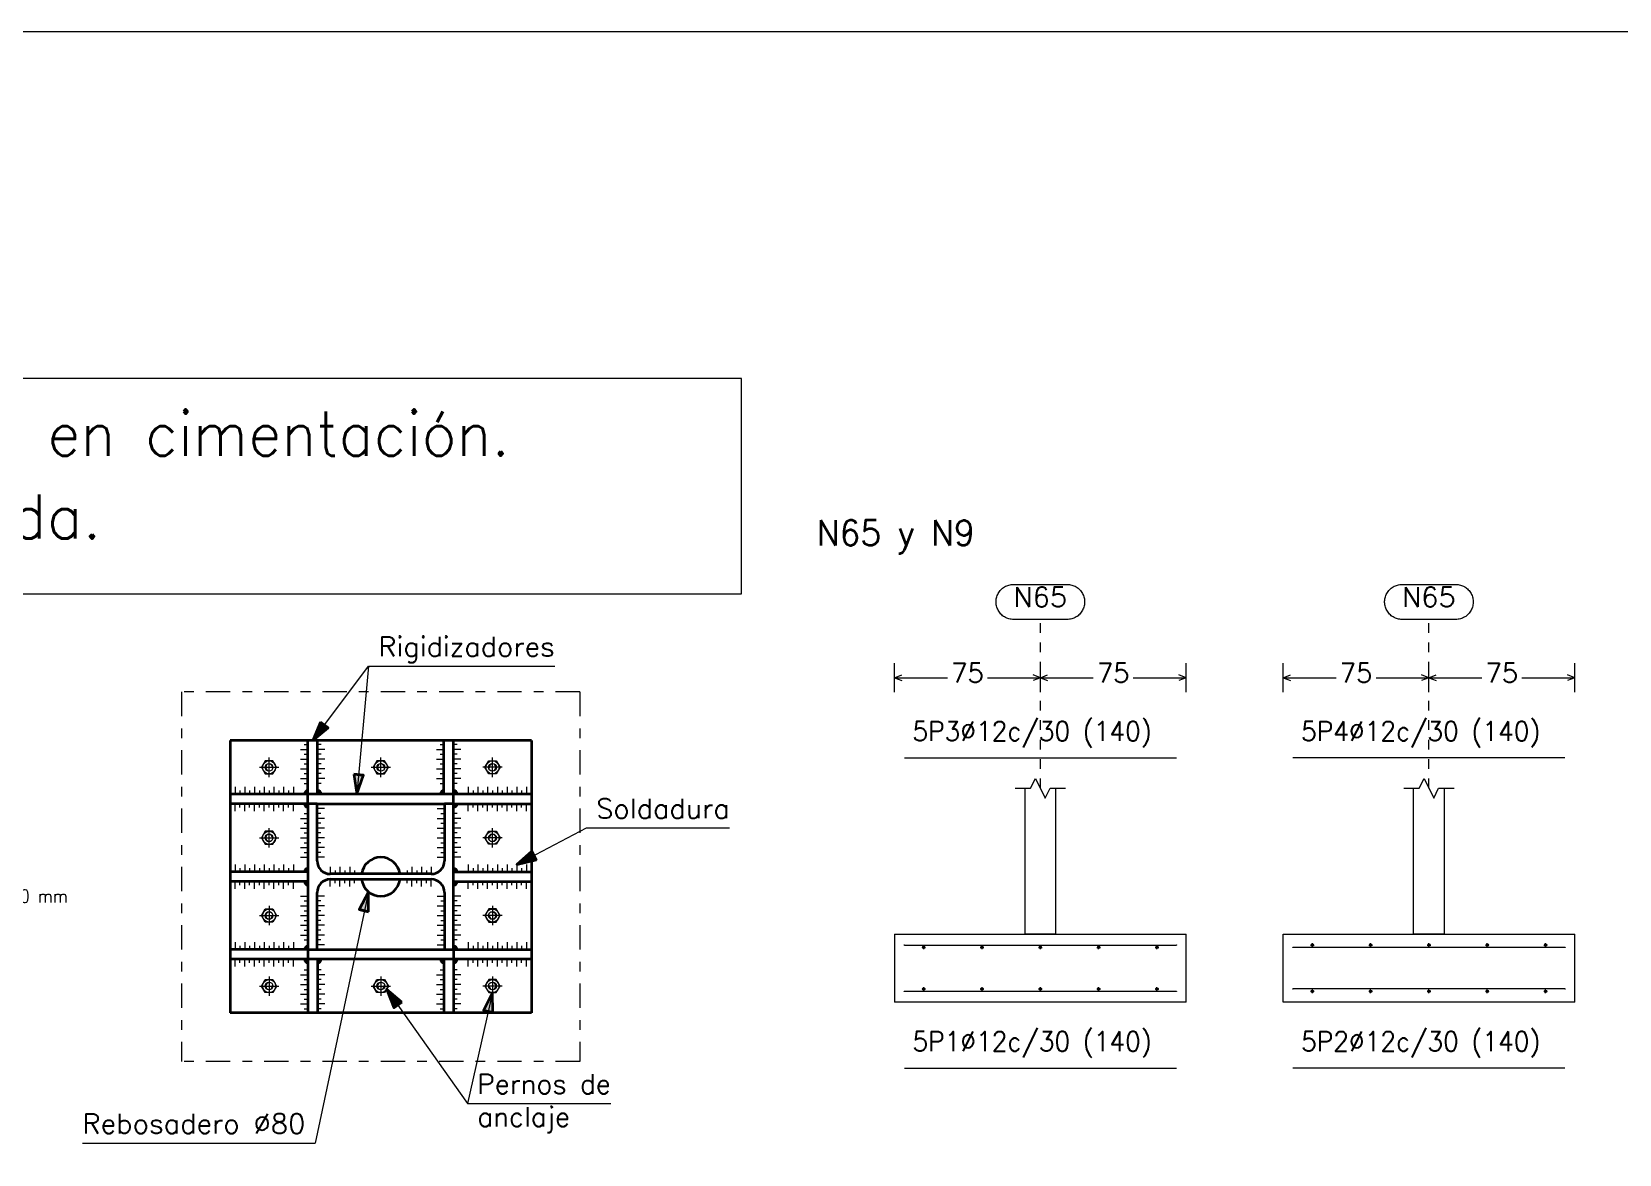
# Model space of a CAD drawing. Header units: millimetres. Extents: x -252 to 259, y -4 to 137.
# Drawn here: x -145.23 to -128.89, y 107.38 to 118.92 of the extents above; entities that cross this region are included whole.
import ezdxf
from ezdxf.enums import TextEntityAlignment as Align

# ---------------------------------------------------------------- set-up
doc = ezdxf.new("R2010")
doc.units = ezdxf.units.MM
doc.linetypes.add('CYPE_PUNTO', pattern=[0.075, 0, -0.075])
doc.linetypes.add('DASHDOT', pattern=[0.5, 0.25, -0.125, 0, -0.125])
for name, color, linetype, lineweight in [('0-CYPE0', 1, 'Continuous', 13), ('0-CYPE1', 2, 'Continuous', 18), ('0-CYPE2', 4, 'Continuous', 35), ('CIM_COTAS', 2, 'Continuous', 0), ('CIM_DIB_ARMADOS', 4, 'Continuous', 0), ('CIM_GEOMETRIA', 2, 'Continuous', 0), ('CIM_REFEREN', 2, 'Continuous', 0), ('CIM_TXT_ARMADOS', 3, 'Continuous', 0), ('CYPECABECERA', 2, 'Continuous', 18), ('RECUAD_LIMITES', 2, 'Continuous', 0)]:
    doc.layers.add(name, color=color, linetype=linetype, lineweight=lineweight)
doc.styles.add('CYPETXT', font='romans__.ttf', dxfattribs={"height": 0.2})

msp = doc.modelspace()

# ---------------------------------------------------------------- hatches: boundary and pattern name
at = {"layer": '0-CYPE1'}
h = msp.add_hatch(color=256, dxfattribs=at)
edge = h.paths.add_edge_path(flags=0)
edge.add_line((-142.389, 111.083), (-142.389, 111.126))
edge.add_arc((-142.389, 111.083), 0.0422, 90, 180)
edge.add_line((-142.431, 111.083), (-142.389, 111.083))
h = msp.add_hatch(color=256, dxfattribs=at)
edge = h.paths.add_edge_path(flags=0)
edge.add_line((-142.289, 111.083), (-142.247, 111.083))
edge.add_arc((-142.289, 111.083), 0.0422, 360, 450)
edge.add_line((-142.289, 111.126), (-142.289, 111.083))
h = msp.add_hatch(color=256, dxfattribs=at)
edge = h.paths.add_edge_path(flags=0)
edge.add_line((-140.989, 111.083), (-140.989, 111.126))
edge.add_arc((-140.989, 111.083), 0.0422, 90, 180)
edge.add_line((-141.031, 111.083), (-140.989, 111.083))
h = msp.add_hatch(color=256, dxfattribs=at)
edge = h.paths.add_edge_path(flags=0)
edge.add_line((-140.889, 111.083), (-140.847, 111.083))
edge.add_arc((-140.889, 111.083), 0.0422, 360, 450)
edge.add_line((-140.889, 111.126), (-140.889, 111.083))
h = msp.add_hatch(color=256, dxfattribs=at)
edge = h.paths.add_edge_path(flags=0)
edge.add_line((-142.389, 110.983), (-142.431, 110.983))
edge.add_arc((-142.389, 110.983), 0.0422, 180, 270)
edge.add_line((-142.389, 110.941), (-142.389, 110.983))
h = msp.add_hatch(color=256, dxfattribs=at)
edge = h.paths.add_edge_path(flags=0)
edge.add_line((-140.889, 110.983), (-140.889, 110.941))
edge.add_arc((-140.889, 110.983), 0.0422, 270, 360)
edge.add_line((-140.847, 110.983), (-140.889, 110.983))
h = msp.add_hatch(color=256, dxfattribs=at)
edge = h.paths.add_edge_path(flags=0)
edge.add_line((-142.389, 110.283), (-142.389, 110.326))
edge.add_arc((-142.389, 110.283), 0.0422, 90, 180)
edge.add_line((-142.431, 110.283), (-142.389, 110.283))
h = msp.add_hatch(color=256, dxfattribs=at)
edge = h.paths.add_edge_path(flags=0)
edge.add_line((-140.889, 110.283), (-140.847, 110.283))
edge.add_arc((-140.889, 110.283), 0.0422, 360, 450)
edge.add_line((-140.889, 110.326), (-140.889, 110.283))
h = msp.add_hatch(color=256, dxfattribs=at)
edge = h.paths.add_edge_path(flags=0)
edge.add_line((-142.389, 110.183), (-142.431, 110.183))
edge.add_arc((-142.389, 110.183), 0.0422, 180, 270)
edge.add_line((-142.389, 110.141), (-142.389, 110.183))
h = msp.add_hatch(color=256, dxfattribs=at)
edge = h.paths.add_edge_path(flags=0)
edge.add_line((-140.889, 110.183), (-140.889, 110.141))
edge.add_arc((-140.889, 110.183), 0.0422, 270, 360)
edge.add_line((-140.847, 110.183), (-140.889, 110.183))
h = msp.add_hatch(color=256, dxfattribs=at)
edge = h.paths.add_edge_path(flags=0)
edge.add_line((-142.389, 109.483), (-142.389, 109.526))
edge.add_arc((-142.389, 109.483), 0.0422, 90, 180)
edge.add_line((-142.431, 109.483), (-142.389, 109.483))
h = msp.add_hatch(color=256, dxfattribs=at)
edge = h.paths.add_edge_path(flags=0)
edge.add_line((-140.889, 109.483), (-140.847, 109.483))
edge.add_arc((-140.889, 109.483), 0.0422, 360, 450)
edge.add_line((-140.889, 109.526), (-140.889, 109.483))
h = msp.add_hatch(color=256, dxfattribs=at)
edge = h.paths.add_edge_path(flags=0)
edge.add_line((-142.389, 109.383), (-142.431, 109.383))
edge.add_arc((-142.389, 109.383), 0.0422, 180, 270)
edge.add_line((-142.389, 109.341), (-142.389, 109.383))
h = msp.add_hatch(color=256, dxfattribs=at)
edge = h.paths.add_edge_path(flags=0)
edge.add_line((-142.289, 109.383), (-142.289, 109.341))
edge.add_arc((-142.289, 109.383), 0.0422, 270, 360)
edge.add_line((-142.247, 109.383), (-142.289, 109.383))
h = msp.add_hatch(color=256, dxfattribs=at)
edge = h.paths.add_edge_path(flags=0)
edge.add_line((-140.989, 109.383), (-141.031, 109.383))
edge.add_arc((-140.989, 109.383), 0.0422, 180, 270)
edge.add_line((-140.989, 109.341), (-140.989, 109.383))
h = msp.add_hatch(color=256, dxfattribs=at)
edge = h.paths.add_edge_path(flags=0)
edge.add_line((-140.889, 109.383), (-140.889, 109.341))
edge.add_arc((-140.889, 109.383), 0.0422, 270, 360)
edge.add_line((-140.847, 109.383), (-140.889, 109.383))
at = {"layer": '0-CYPE2'}
for points in [[(-142.259, 111.823), (-142.339, 111.633), (-142.179, 111.763)], [(-141.916, 111.287), (-141.887, 111.083), (-141.816, 111.276)], [(-140.085, 110.496), (-140.239, 110.358), (-140.039, 110.407)], [(-141.766, 109.872), (-141.765, 110.078), (-141.863, 109.897)], [(-141.424, 108.941), (-141.581, 109.075), (-141.506, 108.883)], [(-140.484, 108.835), (-140.489, 109.041), (-140.582, 108.857)]]:
    msp.add_hatch(color=256, dxfattribs=at).paths.add_polyline_path(points, flags=0)
at = {"layer": 'CIM_DIB_ARMADOS'}
h = msp.add_hatch(color=256, dxfattribs=at)
edge = h.paths.add_edge_path(flags=0)
edge.add_arc((-136.25, 109.53), 0.0016, 0, 360)
h = msp.add_hatch(color=256, dxfattribs=at)
edge = h.paths.add_edge_path(flags=0)
edge.add_arc((-133.45, 109.53), 0.0016, 0, 360)
h = msp.add_hatch(color=256, dxfattribs=at)
edge = h.paths.add_edge_path(flags=0)
edge.add_arc((-132.25, 109.506), 0.0016, 0, 360)
h = msp.add_hatch(color=256, dxfattribs=at)
edge = h.paths.add_edge_path(flags=0)
edge.add_arc((-129.45, 109.506), 0.0016, 0, 360)
h = msp.add_hatch(color=256, dxfattribs=at)
edge = h.paths.add_edge_path(flags=0)
edge.add_arc((-136.25, 109.054), 0.0016, 0, 360)
h = msp.add_hatch(color=256, dxfattribs=at)
edge = h.paths.add_edge_path(flags=0)
edge.add_arc((-133.45, 109.054), 0.0016, 0, 360)
h = msp.add_hatch(color=256, dxfattribs=at)
edge = h.paths.add_edge_path(flags=0)
edge.add_arc((-132.25, 109.078), 0.0016, 0, 360)
h = msp.add_hatch(color=256, dxfattribs=at)
edge = h.paths.add_edge_path(flags=0)
edge.add_arc((-129.45, 109.078), 0.0016, 0, 360)

# ---------------------------------------------------------------- linework, layer by layer
at = {"layer": '0-CYPE0'}
for centre, start, end in [((-142.789, 111.358), 347.6825, 282.3174), ((-141.639, 111.358), 347.6825, 282.3174), ((-140.489, 111.358), 257.6826, 192.3174), ((-142.789, 110.633), 347.6825, 282.3174), ((-140.489, 110.633), 257.6826, 192.3174), ((-142.789, 109.833), 77.6825, 12.3174), ((-140.489, 109.833), 167.6826, 102.3175), ((-142.789, 109.108), 77.6825, 12.3174), ((-141.639, 109.108), 77.6825, 12.3174), ((-140.489, 109.108), 167.6826, 102.3175)]:
    msp.add_arc(centre, 0.035, start, end, dxfattribs=at)
at = {"layer": '0-CYPE1'}
for p, q in [((-142.339, 111.633), (-141.764, 112.4)), ((-141.764, 112.4), (-141.887, 111.083)), ((-141.764, 112.4), (-139.849, 112.4)), ((-142.464, 111.543), (-142.389, 111.543)), ((-142.464, 111.443), (-142.389, 111.443)), ((-142.427, 111.593), (-142.389, 111.593)), ((-142.427, 111.493), (-142.389, 111.493)), ((-142.252, 111.593), (-142.289, 111.593)), ((-142.214, 111.543), (-142.289, 111.543)), ((-142.252, 111.493), (-142.289, 111.493)), ((-142.214, 111.443), (-142.289, 111.443)), ((-141.064, 111.543), (-140.989, 111.543)), ((-141.064, 111.443), (-140.989, 111.443)), ((-141.027, 111.593), (-140.989, 111.593)), ((-141.027, 111.493), (-140.989, 111.493)), ((-140.852, 111.593), (-140.889, 111.593)), ((-140.814, 111.543), (-140.889, 111.543)), ((-140.852, 111.493), (-140.889, 111.493)), ((-140.814, 111.443), (-140.889, 111.443)), ((-142.464, 111.343), (-142.389, 111.343)), ((-142.427, 111.393), (-142.389, 111.393)), ((-142.427, 111.293), (-142.389, 111.293)), ((-142.252, 111.393), (-142.289, 111.393)), ((-142.214, 111.343), (-142.289, 111.343)), ((-142.252, 111.293), (-142.289, 111.293)), ((-141.064, 111.343), (-140.989, 111.343)), ((-141.027, 111.393), (-140.989, 111.393)), ((-141.027, 111.293), (-140.989, 111.293)), ((-140.852, 111.393), (-140.889, 111.393)), ((-140.814, 111.343), (-140.889, 111.343)), ((-140.852, 111.293), (-140.889, 111.293)), ((-143.139, 111.158), (-143.139, 111.083)), ((-143.089, 111.121), (-143.089, 111.083)), ((-143.039, 111.158), (-143.039, 111.083)), ((-142.989, 111.121), (-142.989, 111.083)), ((-142.939, 111.158), (-142.939, 111.083)), ((-142.889, 111.121), (-142.889, 111.083)), ((-142.839, 111.158), (-142.839, 111.083)), ((-142.789, 111.121), (-142.789, 111.083)), ((-142.739, 111.158), (-142.739, 111.083)), ((-142.689, 111.121), (-142.689, 111.083)), ((-142.639, 111.158), (-142.639, 111.083)), ((-142.589, 111.121), (-142.589, 111.083)), ((-142.539, 111.158), (-142.539, 111.083)), ((-142.464, 111.243), (-142.389, 111.243)), ((-142.427, 111.193), (-142.389, 111.193)), ((-142.389, 111.083), (-142.389, 111.126)), ((-142.214, 111.243), (-142.289, 111.243)), ((-142.252, 111.193), (-142.289, 111.193)), ((-142.289, 111.126), (-142.289, 111.083)), ((-141.064, 111.243), (-140.989, 111.243)), ((-141.027, 111.193), (-140.989, 111.193)), ((-140.989, 111.083), (-140.989, 111.126)), ((-140.814, 111.243), (-140.889, 111.243)), ((-140.852, 111.193), (-140.889, 111.193)), ((-140.889, 111.126), (-140.889, 111.083)), ((-140.739, 111.158), (-140.739, 111.083)), ((-140.689, 111.121), (-140.689, 111.083)), ((-140.639, 111.158), (-140.639, 111.083)), ((-140.589, 111.121), (-140.589, 111.083)), ((-140.539, 111.158), (-140.539, 111.083)), ((-140.489, 111.121), (-140.489, 111.083)), ((-140.439, 111.158), (-140.439, 111.083)), ((-140.389, 111.121), (-140.389, 111.083)), ((-140.339, 111.158), (-140.339, 111.083)), ((-140.289, 111.121), (-140.289, 111.083)), ((-140.239, 111.158), (-140.239, 111.083)), ((-140.189, 111.121), (-140.189, 111.083)), ((-140.139, 111.158), (-140.139, 111.083)), ((-143.139, 110.908), (-143.139, 110.983)), ((-143.089, 110.946), (-143.089, 110.983)), ((-143.039, 110.908), (-143.039, 110.983)), ((-142.989, 110.946), (-142.989, 110.983)), ((-142.939, 110.908), (-142.939, 110.983)), ((-142.889, 110.946), (-142.889, 110.983)), ((-142.839, 110.908), (-142.839, 110.983)), ((-142.789, 110.946), (-142.789, 110.983)), ((-142.739, 110.908), (-142.739, 110.983)), ((-142.689, 110.946), (-142.689, 110.983)), ((-142.639, 110.908), (-142.639, 110.983)), ((-142.589, 110.946), (-142.589, 110.983)), ((-142.539, 110.908), (-142.539, 110.983)), ((-142.431, 111.083), (-142.389, 111.083)), ((-142.389, 110.983), (-142.431, 110.983)), ((-142.389, 110.941), (-142.389, 110.983)), ((-142.289, 111.083), (-142.247, 111.083)), ((-141.031, 111.083), (-140.989, 111.083)), ((-140.889, 111.083), (-140.847, 111.083)), ((-140.889, 110.983), (-140.889, 110.941)), ((-140.847, 110.983), (-140.889, 110.983)), ((-140.739, 110.908), (-140.739, 110.983)), ((-140.689, 110.946), (-140.689, 110.983)), ((-140.639, 110.908), (-140.639, 110.983)), ((-140.589, 110.946), (-140.589, 110.983)), ((-140.539, 110.908), (-140.539, 110.983)), ((-140.489, 110.946), (-140.489, 110.983)), ((-140.439, 110.908), (-140.439, 110.983)), ((-140.389, 110.946), (-140.389, 110.983)), ((-140.339, 110.908), (-140.339, 110.983)), ((-140.289, 110.946), (-140.289, 110.983)), ((-140.239, 110.908), (-140.239, 110.983)), ((-140.189, 110.946), (-140.189, 110.983)), ((-140.139, 110.908), (-140.139, 110.983)), ((-142.464, 110.833), (-142.389, 110.833)), ((-142.427, 110.883), (-142.389, 110.883)), ((-142.219, 110.933), (-142.294, 110.933)), ((-142.257, 110.883), (-142.294, 110.883)), ((-142.219, 110.833), (-142.294, 110.833)), ((-141.059, 110.933), (-140.984, 110.933)), ((-141.059, 110.833), (-140.984, 110.833)), ((-141.022, 110.883), (-140.984, 110.883)), ((-140.852, 110.883), (-140.889, 110.883)), ((-140.814, 110.833), (-140.889, 110.833)), ((-142.464, 110.733), (-142.389, 110.733)), ((-142.464, 110.633), (-142.389, 110.633)), ((-142.427, 110.783), (-142.389, 110.783)), ((-142.427, 110.683), (-142.389, 110.683)), ((-142.257, 110.783), (-142.294, 110.783)), ((-142.219, 110.733), (-142.294, 110.733)), ((-142.257, 110.683), (-142.294, 110.683)), ((-142.219, 110.633), (-142.294, 110.633)), ((-141.059, 110.733), (-140.984, 110.733)), ((-141.059, 110.633), (-140.984, 110.633)), ((-141.022, 110.783), (-140.984, 110.783)), ((-141.022, 110.683), (-140.984, 110.683)), ((-140.852, 110.783), (-140.889, 110.783)), ((-140.814, 110.733), (-140.889, 110.733)), ((-140.852, 110.683), (-140.889, 110.683)), ((-140.814, 110.633), (-140.889, 110.633)), ((-140.239, 110.359), (-139.522, 110.734)), ((-139.522, 110.734), (-138.048, 110.734)), ((-142.464, 110.533), (-142.389, 110.533)), ((-142.427, 110.583), (-142.389, 110.583)), ((-142.427, 110.483), (-142.389, 110.483)), ((-142.257, 110.583), (-142.294, 110.583)), ((-142.219, 110.533), (-142.294, 110.533)), ((-142.257, 110.483), (-142.294, 110.483)), ((-141.059, 110.533), (-140.984, 110.533)), ((-141.022, 110.583), (-140.984, 110.583)), ((-141.022, 110.483), (-140.984, 110.483)), ((-140.852, 110.583), (-140.889, 110.583)), ((-140.814, 110.533), (-140.889, 110.533)), ((-140.852, 110.483), (-140.889, 110.483)), ((-143.139, 110.358), (-143.139, 110.283)), ((-143.089, 110.321), (-143.089, 110.283)), ((-143.039, 110.358), (-143.039, 110.283)), ((-142.989, 110.321), (-142.989, 110.283)), ((-142.939, 110.358), (-142.939, 110.283)), ((-142.889, 110.321), (-142.889, 110.283)), ((-142.839, 110.358), (-142.839, 110.283)), ((-142.789, 110.321), (-142.789, 110.283)), ((-142.739, 110.358), (-142.739, 110.283)), ((-142.689, 110.321), (-142.689, 110.283)), ((-142.639, 110.358), (-142.639, 110.283)), ((-142.589, 110.321), (-142.589, 110.283)), ((-142.539, 110.358), (-142.539, 110.283)), ((-142.464, 110.433), (-142.389, 110.433)), ((-142.389, 110.283), (-142.389, 110.326)), ((-142.219, 110.433), (-142.294, 110.433)), ((-142.159, 110.336), (-142.159, 110.261)), ((-142.059, 110.336), (-142.059, 110.261)), ((-141.959, 110.336), (-141.959, 110.261)), ((-141.319, 110.336), (-141.319, 110.261)), ((-141.219, 110.336), (-141.219, 110.261)), ((-141.119, 110.336), (-141.119, 110.261)), ((-141.059, 110.433), (-140.984, 110.433)), ((-140.814, 110.433), (-140.889, 110.433)), ((-140.889, 110.326), (-140.889, 110.283)), ((-140.739, 110.358), (-140.739, 110.283)), ((-140.689, 110.321), (-140.689, 110.283)), ((-140.639, 110.358), (-140.639, 110.283)), ((-140.589, 110.321), (-140.589, 110.283)), ((-140.539, 110.358), (-140.539, 110.283)), ((-140.489, 110.321), (-140.489, 110.283)), ((-140.439, 110.358), (-140.439, 110.283)), ((-140.389, 110.321), (-140.389, 110.283)), ((-140.339, 110.358), (-140.339, 110.283)), ((-140.289, 110.321), (-140.289, 110.283)), ((-140.239, 110.358), (-140.239, 110.283)), ((-140.189, 110.321), (-140.189, 110.283)), ((-140.139, 110.358), (-140.139, 110.283)), ((-143.139, 110.108), (-143.139, 110.183)), ((-143.089, 110.146), (-143.089, 110.183)), ((-143.039, 110.108), (-143.039, 110.183)), ((-142.989, 110.146), (-142.989, 110.183)), ((-142.939, 110.108), (-142.939, 110.183)), ((-142.889, 110.146), (-142.889, 110.183)), ((-142.839, 110.108), (-142.839, 110.183)), ((-142.789, 110.146), (-142.789, 110.183)), ((-142.739, 110.108), (-142.739, 110.183)), ((-142.689, 110.146), (-142.689, 110.183)), ((-142.639, 110.108), (-142.639, 110.183)), ((-142.589, 110.146), (-142.589, 110.183)), ((-142.539, 110.108), (-142.539, 110.183)), ((-142.431, 110.283), (-142.389, 110.283)), ((-142.389, 110.183), (-142.431, 110.183)), ((-142.389, 110.141), (-142.389, 110.183)), ((-142.159, 110.131), (-142.159, 110.206)), ((-142.109, 110.298), (-142.109, 110.261)), ((-142.109, 110.168), (-142.109, 110.206)), ((-142.059, 110.131), (-142.059, 110.206)), ((-142.009, 110.298), (-142.009, 110.261)), ((-142.009, 110.168), (-142.009, 110.206)), ((-141.959, 110.131), (-141.959, 110.206)), ((-141.909, 110.298), (-141.909, 110.261)), ((-141.909, 110.168), (-141.909, 110.206)), ((-141.369, 110.298), (-141.369, 110.261)), ((-141.369, 110.168), (-141.369, 110.206)), ((-141.319, 110.131), (-141.319, 110.206)), ((-141.269, 110.298), (-141.269, 110.261)), ((-141.269, 110.168), (-141.269, 110.206)), ((-141.219, 110.131), (-141.219, 110.206)), ((-141.169, 110.298), (-141.169, 110.261)), ((-141.169, 110.168), (-141.169, 110.206)), ((-141.119, 110.131), (-141.119, 110.206)), ((-140.889, 110.283), (-140.847, 110.283)), ((-140.889, 110.183), (-140.889, 110.141)), ((-140.847, 110.183), (-140.889, 110.183)), ((-140.739, 110.108), (-140.739, 110.183)), ((-140.689, 110.146), (-140.689, 110.183)), ((-140.639, 110.108), (-140.639, 110.183)), ((-140.589, 110.146), (-140.589, 110.183)), ((-140.539, 110.108), (-140.539, 110.183)), ((-140.489, 110.146), (-140.489, 110.183)), ((-140.439, 110.108), (-140.439, 110.183)), ((-140.389, 110.146), (-140.389, 110.183)), ((-140.339, 110.108), (-140.339, 110.183)), ((-140.289, 110.146), (-140.289, 110.183)), ((-140.239, 110.108), (-140.239, 110.183)), ((-140.189, 110.146), (-140.189, 110.183)), ((-140.139, 110.108), (-140.139, 110.183)), ((-142.464, 110.033), (-142.389, 110.033)), ((-142.427, 109.983), (-142.389, 109.983)), ((-141.765, 110.078), (-142.315, 107.493)), ((-142.219, 110.033), (-142.294, 110.033)), ((-142.257, 109.983), (-142.294, 109.983)), ((-141.059, 110.033), (-140.984, 110.033)), ((-141.022, 109.983), (-140.984, 109.983)), ((-140.814, 110.033), (-140.889, 110.033)), ((-140.852, 109.983), (-140.889, 109.983)), ((-142.464, 109.933), (-142.389, 109.933)), ((-142.464, 109.833), (-142.389, 109.833)), ((-142.427, 109.883), (-142.389, 109.883)), ((-142.219, 109.933), (-142.294, 109.933)), ((-142.257, 109.883), (-142.294, 109.883)), ((-142.219, 109.833), (-142.294, 109.833)), ((-141.059, 109.933), (-140.984, 109.933)), ((-141.059, 109.833), (-140.984, 109.833)), ((-141.022, 109.883), (-140.984, 109.883)), ((-140.814, 109.933), (-140.889, 109.933)), ((-140.852, 109.883), (-140.889, 109.883)), ((-140.814, 109.833), (-140.889, 109.833)), ((-142.464, 109.733), (-142.389, 109.733)), ((-142.427, 109.783), (-142.389, 109.783)), ((-142.427, 109.683), (-142.389, 109.683)), ((-142.257, 109.783), (-142.294, 109.783)), ((-142.219, 109.733), (-142.294, 109.733)), ((-142.257, 109.683), (-142.294, 109.683)), ((-141.059, 109.733), (-140.984, 109.733)), ((-141.022, 109.783), (-140.984, 109.783)), ((-141.022, 109.683), (-140.984, 109.683)), ((-140.852, 109.783), (-140.889, 109.783)), ((-140.814, 109.733), (-140.889, 109.733)), ((-140.852, 109.683), (-140.889, 109.683)), ((-143.139, 109.558), (-143.139, 109.483)), ((-143.089, 109.521), (-143.089, 109.483)), ((-143.039, 109.558), (-143.039, 109.483)), ((-142.989, 109.521), (-142.989, 109.483)), ((-142.939, 109.558), (-142.939, 109.483)), ((-142.889, 109.521), (-142.889, 109.483)), ((-142.839, 109.558), (-142.839, 109.483)), ((-142.789, 109.521), (-142.789, 109.483)), ((-142.739, 109.558), (-142.739, 109.483)), ((-142.689, 109.521), (-142.689, 109.483)), ((-142.639, 109.558), (-142.639, 109.483)), ((-142.589, 109.521), (-142.589, 109.483)), ((-142.539, 109.558), (-142.539, 109.483)), ((-142.464, 109.633), (-142.389, 109.633)), ((-142.431, 109.483), (-142.389, 109.483)), ((-142.427, 109.583), (-142.389, 109.583)), ((-142.389, 109.483), (-142.389, 109.526)), ((-142.219, 109.633), (-142.294, 109.633)), ((-142.257, 109.583), (-142.294, 109.583)), ((-142.219, 109.533), (-142.294, 109.533)), ((-141.059, 109.633), (-140.984, 109.633)), ((-141.059, 109.533), (-140.984, 109.533)), ((-141.022, 109.583), (-140.984, 109.583)), ((-140.814, 109.633), (-140.889, 109.633)), ((-140.852, 109.583), (-140.889, 109.583)), ((-140.889, 109.526), (-140.889, 109.483)), ((-140.889, 109.483), (-140.847, 109.483)), ((-140.739, 109.558), (-140.739, 109.483)), ((-140.689, 109.521), (-140.689, 109.483)), ((-140.639, 109.558), (-140.639, 109.483)), ((-140.589, 109.521), (-140.589, 109.483)), ((-140.539, 109.558), (-140.539, 109.483)), ((-140.489, 109.521), (-140.489, 109.483)), ((-140.439, 109.558), (-140.439, 109.483)), ((-140.389, 109.521), (-140.389, 109.483)), ((-140.339, 109.558), (-140.339, 109.483)), ((-140.289, 109.521), (-140.289, 109.483)), ((-140.239, 109.558), (-140.239, 109.483)), ((-140.189, 109.521), (-140.189, 109.483)), ((-140.139, 109.558), (-140.139, 109.483)), ((-143.139, 109.308), (-143.139, 109.383)), ((-143.089, 109.346), (-143.089, 109.383)), ((-143.039, 109.308), (-143.039, 109.383)), ((-142.989, 109.346), (-142.989, 109.383)), ((-142.939, 109.308), (-142.939, 109.383)), ((-142.889, 109.346), (-142.889, 109.383)), ((-142.839, 109.308), (-142.839, 109.383)), ((-142.789, 109.346), (-142.789, 109.383)), ((-142.739, 109.308), (-142.739, 109.383)), ((-142.689, 109.346), (-142.689, 109.383)), ((-142.639, 109.308), (-142.639, 109.383)), ((-142.589, 109.346), (-142.589, 109.383)), ((-142.539, 109.308), (-142.539, 109.383)), ((-142.389, 109.383), (-142.431, 109.383)), ((-142.389, 109.341), (-142.389, 109.383)), ((-142.289, 109.383), (-142.289, 109.341)), ((-142.247, 109.383), (-142.289, 109.383)), ((-140.989, 109.383), (-141.031, 109.383)), ((-140.989, 109.341), (-140.989, 109.383)), ((-140.889, 109.383), (-140.889, 109.341)), ((-140.847, 109.383), (-140.889, 109.383)), ((-140.739, 109.308), (-140.739, 109.383)), ((-140.689, 109.346), (-140.689, 109.383)), ((-140.639, 109.308), (-140.639, 109.383)), ((-140.589, 109.346), (-140.589, 109.383)), ((-140.539, 109.308), (-140.539, 109.383)), ((-140.489, 109.346), (-140.489, 109.383)), ((-140.439, 109.308), (-140.439, 109.383)), ((-140.389, 109.346), (-140.389, 109.383)), ((-140.339, 109.308), (-140.339, 109.383)), ((-140.289, 109.346), (-140.289, 109.383)), ((-140.239, 109.308), (-140.239, 109.383)), ((-140.189, 109.346), (-140.189, 109.383)), ((-140.139, 109.308), (-140.139, 109.383)), ((-142.464, 109.224), (-142.389, 109.224)), ((-142.427, 109.274), (-142.389, 109.274)), ((-142.427, 109.174), (-142.389, 109.174)), ((-142.252, 109.274), (-142.289, 109.274)), ((-142.214, 109.224), (-142.289, 109.224)), ((-142.252, 109.174), (-142.289, 109.174)), ((-141.064, 109.224), (-140.989, 109.224)), ((-141.027, 109.274), (-140.989, 109.274)), ((-141.027, 109.174), (-140.989, 109.174)), ((-140.852, 109.274), (-140.889, 109.274)), ((-140.814, 109.224), (-140.889, 109.224)), ((-140.852, 109.174), (-140.889, 109.174)), ((-142.464, 109.124), (-142.389, 109.124)), ((-142.464, 109.024), (-142.389, 109.024)), ((-142.427, 109.074), (-142.389, 109.074)), ((-142.214, 109.124), (-142.289, 109.124)), ((-142.252, 109.074), (-142.289, 109.074)), ((-142.214, 109.024), (-142.289, 109.024)), ((-141.581, 109.075), (-140.746, 107.901)), ((-141.064, 109.124), (-140.989, 109.124)), ((-141.064, 109.024), (-140.989, 109.024)), ((-141.027, 109.074), (-140.989, 109.074)), ((-140.814, 109.124), (-140.889, 109.124)), ((-140.852, 109.074), (-140.889, 109.074)), ((-140.814, 109.024), (-140.889, 109.024)), ((-140.489, 109.041), (-140.746, 107.901)), ((-142.464, 108.924), (-142.389, 108.924)), ((-142.427, 108.974), (-142.389, 108.974)), ((-142.427, 108.874), (-142.389, 108.874)), ((-142.252, 108.974), (-142.289, 108.974)), ((-142.214, 108.924), (-142.289, 108.924)), ((-142.252, 108.874), (-142.289, 108.874)), ((-141.064, 108.924), (-140.989, 108.924)), ((-141.027, 108.974), (-140.989, 108.974)), ((-141.027, 108.874), (-140.989, 108.874)), ((-140.852, 108.974), (-140.889, 108.974)), ((-140.814, 108.924), (-140.889, 108.924)), ((-140.852, 108.874), (-140.889, 108.874)), ((-140.746, 107.901), (-139.272, 107.901)), ((-144.71, 107.493), (-142.315, 107.493))]:
    msp.add_line(p, q, dxfattribs=at)
at = {"layer": '0-CYPE1', "linetype": 'DASHDOT'}
for p, q in [((-139.589, 112.133), (-143.689, 112.133)), ((-143.689, 112.133), (-143.689, 108.333)), ((-139.589, 112.133), (-139.589, 108.333)), ((-142.789, 111.258), (-142.789, 111.458)), ((-141.639, 111.258), (-141.639, 111.458)), ((-140.489, 111.258), (-140.489, 111.458)), ((-142.889, 111.358), (-142.689, 111.358)), ((-141.739, 111.358), (-141.539, 111.358)), ((-140.389, 111.358), (-140.589, 111.358)), ((-142.889, 110.633), (-142.689, 110.633)), ((-142.789, 110.533), (-142.789, 110.733)), ((-140.389, 110.633), (-140.589, 110.633)), ((-140.489, 110.533), (-140.489, 110.733)), ((-142.889, 109.833), (-142.689, 109.833)), ((-142.789, 109.933), (-142.789, 109.733)), ((-140.389, 109.833), (-140.589, 109.833)), ((-140.489, 109.933), (-140.489, 109.733)), ((-142.789, 109.208), (-142.789, 109.008)), ((-141.639, 109.208), (-141.639, 109.008)), ((-140.489, 109.208), (-140.489, 109.008)), ((-142.889, 109.108), (-142.689, 109.108)), ((-141.739, 109.108), (-141.539, 109.108)), ((-140.389, 109.108), (-140.589, 109.108)), ((-139.589, 108.333), (-143.689, 108.333))]:
    msp.add_line(p, q, dxfattribs=at)
at = {"layer": '0-CYPE1'}
for points in [[(-142.828, 111.426), (-142.867, 111.358), (-142.828, 111.291), (-142.75, 111.291), (-142.711, 111.358), (-142.75, 111.426), (-142.828, 111.426)], [(-141.678, 111.426), (-141.717, 111.358), (-141.678, 111.291), (-141.6, 111.291), (-141.561, 111.358), (-141.6, 111.426), (-141.678, 111.426)], [(-140.45, 111.426), (-140.411, 111.358), (-140.45, 111.291), (-140.528, 111.291), (-140.567, 111.358), (-140.528, 111.426), (-140.45, 111.426)], [(-142.828, 110.701), (-142.867, 110.633), (-142.828, 110.566), (-142.75, 110.566), (-142.711, 110.633), (-142.75, 110.701), (-142.828, 110.701)], [(-140.45, 110.701), (-140.411, 110.633), (-140.45, 110.566), (-140.528, 110.566), (-140.567, 110.633), (-140.528, 110.701), (-140.45, 110.701)], [(-142.828, 109.766), (-142.867, 109.833), (-142.828, 109.901), (-142.75, 109.901), (-142.711, 109.833), (-142.75, 109.766), (-142.828, 109.766)], [(-140.45, 109.766), (-140.411, 109.833), (-140.45, 109.901), (-140.528, 109.901), (-140.567, 109.833), (-140.528, 109.766), (-140.45, 109.766)], [(-142.828, 109.041), (-142.867, 109.108), (-142.828, 109.176), (-142.75, 109.176), (-142.711, 109.108), (-142.75, 109.041), (-142.828, 109.041)], [(-141.678, 109.041), (-141.717, 109.108), (-141.678, 109.176), (-141.6, 109.176), (-141.561, 109.108), (-141.6, 109.041), (-141.678, 109.041)], [(-140.45, 109.041), (-140.411, 109.108), (-140.45, 109.176), (-140.528, 109.176), (-140.567, 109.108), (-140.528, 109.041), (-140.45, 109.041)]]:
    msp.add_lwpolyline(points, close=True, dxfattribs=at)
for centre, radius in [((-142.789, 111.358), 0.0675), ((-142.789, 111.358), 0.04), ((-141.639, 111.358), 0.0675), ((-141.639, 111.358), 0.04), ((-140.489, 111.358), 0.0675), ((-140.489, 111.358), 0.04), ((-142.789, 110.633), 0.0675), ((-142.789, 110.633), 0.04), ((-140.489, 110.633), 0.0675), ((-140.489, 110.633), 0.04), ((-142.789, 109.833), 0.0675), ((-142.789, 109.833), 0.04), ((-140.489, 109.833), 0.0675), ((-140.489, 109.833), 0.04), ((-142.789, 109.108), 0.0675), ((-141.639, 109.108), 0.0675), ((-140.489, 109.108), 0.0675), ((-142.789, 109.108), 0.04), ((-141.639, 109.108), 0.04), ((-140.489, 109.108), 0.04)]:
    msp.add_circle(centre, radius, dxfattribs=at)
for centre, start, end in [((-142.389, 111.083), 90, 180), ((-142.289, 111.083), 360, 90), ((-140.989, 111.083), 90, 180), ((-140.889, 111.083), 360, 90), ((-142.389, 110.983), 180, 270), ((-140.889, 110.983), 270, 0), ((-142.389, 110.283), 90, 180), ((-140.889, 110.283), 360, 90), ((-142.389, 110.183), 180, 270), ((-140.889, 110.183), 270, 0), ((-142.389, 109.483), 90, 180), ((-140.889, 109.483), 360, 90), ((-142.389, 109.383), 180, 270), ((-142.289, 109.383), 270, 0), ((-140.989, 109.383), 180, 270), ((-140.889, 109.383), 270, 0)]:
    msp.add_arc(centre, 0.0422, start, end, dxfattribs=at)
at = {"layer": '0-CYPE2'}
for p, q in [((-140.089, 111.633), (-143.189, 111.633)), ((-143.189, 111.633), (-143.189, 108.833)), ((-142.389, 110.983), (-142.389, 111.633)), ((-142.289, 111.083), (-142.289, 111.633)), ((-140.989, 111.083), (-140.989, 111.633)), ((-140.889, 110.983), (-140.889, 111.633)), ((-140.089, 111.633), (-140.089, 108.833)), ((-140.089, 111.083), (-143.189, 111.083)), ((-142.389, 110.983), (-143.189, 110.983)), ((-142.294, 110.983), (-140.984, 110.983)), ((-140.889, 110.983), (-140.089, 110.983)), ((-142.389, 110.283), (-143.189, 110.283)), ((-142.389, 110.183), (-143.189, 110.183)), ((-141.119, 110.261), (-142.159, 110.261)), ((-142.159, 110.206), (-141.119, 110.206)), ((-140.889, 110.283), (-140.089, 110.283)), ((-140.889, 110.183), (-140.089, 110.183)), ((-142.389, 109.483), (-143.189, 109.483)), ((-142.389, 109.483), (-142.389, 108.833)), ((-142.294, 109.483), (-140.984, 109.483)), ((-140.889, 109.483), (-140.089, 109.483)), ((-140.889, 109.483), (-140.889, 108.833)), ((-140.089, 109.383), (-143.189, 109.383)), ((-142.289, 109.383), (-142.289, 108.833)), ((-140.989, 109.383), (-140.989, 108.833)), ((-140.089, 108.833), (-143.189, 108.833))]:
    msp.add_line(p, q, dxfattribs=at)
for points in [[(-142.259, 111.823), (-142.339, 111.633), (-142.179, 111.763)], [(-141.916, 111.287), (-141.887, 111.083), (-141.816, 111.276)], [(-140.085, 110.496), (-140.239, 110.358), (-140.039, 110.407)], [(-141.766, 109.872), (-141.765, 110.078), (-141.863, 109.897)], [(-141.424, 108.941), (-141.581, 109.075), (-141.506, 108.883)], [(-140.484, 108.835), (-140.489, 109.041), (-140.582, 108.857)]]:
    msp.add_lwpolyline(points, close=True, dxfattribs=at)
for points in [[(-142.259, 111.823), (-142.179, 111.763)], [(-141.916, 111.287), (-141.816, 111.276)], [(-142.294, 110.396), (-142.294, 110.983), (-142.389, 110.983), (-142.389, 109.483), (-142.294, 109.483), (-142.294, 110.071)], [(-140.984, 110.071), (-140.984, 109.483), (-140.889, 109.483), (-140.889, 110.983), (-140.984, 110.983), (-140.984, 110.396)], [(-140.085, 110.496), (-140.039, 110.407)], [(-141.766, 109.872), (-141.863, 109.897)], [(-141.424, 108.941), (-141.506, 108.883)], [(-140.484, 108.835), (-140.582, 108.857)]]:
    msp.add_lwpolyline(points, dxfattribs=at)
for centre, radius, start, end in [((-142.159, 110.396), 0.135, 180, 270), ((-141.639, 110.233), 0.2, 7.9032, 172.0968), ((-141.119, 110.396), 0.135, 270, 360), ((-142.159, 110.071), 0.135, 90, 180), ((-141.639, 110.233), 0.2, 187.9032, 352.0968), ((-141.119, 110.071), 0.135, 0, 90)]:
    msp.add_arc(centre, radius, start, end, dxfattribs=at)
at = {"layer": 'CIM_COTAS', "linetype": 'CYPE_PUNTO'}
for p, q in [((-134.85, 111.142), (-134.85, 112.88)), ((-130.85, 111.142), (-130.85, 112.88))]:
    msp.add_line(p, q, dxfattribs=at)
at = {"layer": 'CIM_COTAS'}
for p, q in [((-136.35, 112.13), (-136.35, 112.43)), ((-134.85, 112.13), (-134.85, 112.43)), ((-134.85, 112.13), (-134.85, 112.43)), ((-133.35, 112.13), (-133.35, 112.43)), ((-132.35, 112.13), (-132.35, 112.43)), ((-130.85, 112.13), (-130.85, 112.43)), ((-130.85, 112.13), (-130.85, 112.43)), ((-129.35, 112.13), (-129.35, 112.43)), ((-136.35, 112.28), (-136.275, 112.31)), ((-136.35, 112.28), (-136.275, 112.25)), ((-136.35, 112.28), (-135.806, 112.28)), ((-135.395, 112.28), (-134.85, 112.28)), ((-134.85, 112.28), (-134.925, 112.31)), ((-134.85, 112.28), (-134.925, 112.25)), ((-134.85, 112.28), (-134.775, 112.31)), ((-134.85, 112.28), (-134.775, 112.25)), ((-134.85, 112.28), (-134.306, 112.28)), ((-133.895, 112.28), (-133.35, 112.28)), ((-133.35, 112.28), (-133.425, 112.31)), ((-133.35, 112.28), (-133.425, 112.25)), ((-132.35, 112.28), (-132.275, 112.31)), ((-132.35, 112.28), (-132.275, 112.25)), ((-132.35, 112.28), (-131.806, 112.28)), ((-131.395, 112.28), (-130.85, 112.28)), ((-130.85, 112.28), (-130.925, 112.31)), ((-130.85, 112.28), (-130.925, 112.25)), ((-130.85, 112.28), (-130.775, 112.31)), ((-130.85, 112.28), (-130.775, 112.25)), ((-130.85, 112.28), (-130.306, 112.28)), ((-129.895, 112.28), (-129.35, 112.28)), ((-129.35, 112.28), (-129.425, 112.31)), ((-129.35, 112.28), (-129.425, 112.25))]:
    msp.add_line(p, q, dxfattribs=at)
for points in [[(-134.574, 113.24), (-134.562, 113.239), (-134.55, 113.238), (-134.538, 113.236), (-134.526, 113.233), (-134.515, 113.23), (-134.504, 113.225), (-134.493, 113.22), (-134.482, 113.214), (-134.472, 113.208), (-134.462, 113.201), (-134.453, 113.193), (-134.445, 113.185), (-134.437, 113.176), (-134.429, 113.166), (-134.422, 113.156), (-134.416, 113.146), (-134.411, 113.135), (-134.406, 113.124), (-134.402, 113.113), (-134.399, 113.101), (-134.397, 113.09), (-134.395, 113.078), (-134.394, 113.066), (-134.394, 113.054), (-134.395, 113.042), (-134.397, 113.03), (-134.399, 113.018), (-134.402, 113.006), (-134.406, 112.995), (-134.411, 112.984), (-134.416, 112.973), (-134.422, 112.963), (-134.429, 112.953), (-134.437, 112.943), (-134.445, 112.934), (-134.453, 112.926), (-134.462, 112.918), (-134.472, 112.911), (-134.482, 112.905), (-134.493, 112.899), (-134.504, 112.894), (-134.515, 112.89), (-134.526, 112.886), (-134.538, 112.883), (-134.55, 112.881), (-134.562, 112.88), (-134.574, 112.88), (-135.126, 112.88), (-135.138, 112.88), (-135.15, 112.881), (-135.162, 112.883), (-135.174, 112.886), (-135.185, 112.89), (-135.196, 112.894), (-135.207, 112.899), (-135.218, 112.905), (-135.228, 112.911), (-135.238, 112.918), (-135.247, 112.926), (-135.255, 112.934), (-135.263, 112.943), (-135.271, 112.953), (-135.278, 112.963), (-135.284, 112.973), (-135.289, 112.984), (-135.294, 112.995), (-135.298, 113.006), (-135.301, 113.018), (-135.304, 113.03), (-135.305, 113.042), (-135.306, 113.054), (-135.306, 113.066), (-135.305, 113.078), (-135.304, 113.09), (-135.301, 113.101), (-135.298, 113.113), (-135.294, 113.124), (-135.289, 113.135), (-135.284, 113.146), (-135.278, 113.156), (-135.271, 113.166), (-135.263, 113.176), (-135.255, 113.185), (-135.247, 113.193), (-135.238, 113.201), (-135.228, 113.208), (-135.218, 113.214), (-135.207, 113.22), (-135.196, 113.225), (-135.185, 113.23), (-135.174, 113.233), (-135.162, 113.236), (-135.15, 113.238), (-135.138, 113.239), (-135.126, 113.24), (-134.574, 113.24)], [(-130.574, 113.24), (-130.562, 113.239), (-130.55, 113.238), (-130.538, 113.236), (-130.526, 113.233), (-130.515, 113.23), (-130.504, 113.225), (-130.493, 113.22), (-130.482, 113.214), (-130.472, 113.208), (-130.462, 113.201), (-130.453, 113.193), (-130.445, 113.185), (-130.437, 113.176), (-130.429, 113.166), (-130.422, 113.156), (-130.416, 113.146), (-130.411, 113.135), (-130.406, 113.124), (-130.402, 113.113), (-130.399, 113.101), (-130.397, 113.09), (-130.395, 113.078), (-130.394, 113.066), (-130.394, 113.054), (-130.395, 113.042), (-130.397, 113.03), (-130.399, 113.018), (-130.402, 113.006), (-130.406, 112.995), (-130.411, 112.984), (-130.416, 112.973), (-130.422, 112.963), (-130.429, 112.953), (-130.437, 112.943), (-130.445, 112.934), (-130.453, 112.926), (-130.462, 112.918), (-130.472, 112.911), (-130.482, 112.905), (-130.493, 112.899), (-130.504, 112.894), (-130.515, 112.89), (-130.526, 112.886), (-130.538, 112.883), (-130.55, 112.881), (-130.562, 112.88), (-130.574, 112.88), (-131.126, 112.88), (-131.138, 112.88), (-131.15, 112.881), (-131.162, 112.883), (-131.174, 112.886), (-131.185, 112.89), (-131.196, 112.894), (-131.207, 112.899), (-131.218, 112.905), (-131.228, 112.911), (-131.238, 112.918), (-131.247, 112.926), (-131.255, 112.934), (-131.263, 112.943), (-131.271, 112.953), (-131.278, 112.963), (-131.284, 112.973), (-131.289, 112.984), (-131.294, 112.995), (-131.298, 113.006), (-131.301, 113.018), (-131.304, 113.03), (-131.305, 113.042), (-131.306, 113.054), (-131.306, 113.066), (-131.305, 113.078), (-131.304, 113.09), (-131.301, 113.101), (-131.298, 113.113), (-131.294, 113.124), (-131.289, 113.135), (-131.284, 113.146), (-131.278, 113.156), (-131.271, 113.166), (-131.263, 113.176), (-131.255, 113.185), (-131.247, 113.193), (-131.238, 113.201), (-131.228, 113.208), (-131.218, 113.214), (-131.207, 113.22), (-131.196, 113.225), (-131.185, 113.23), (-131.174, 113.233), (-131.162, 113.236), (-131.15, 113.238), (-131.138, 113.239), (-131.126, 113.24), (-130.574, 113.24)]]:
    msp.add_lwpolyline(points, close=True, dxfattribs=at)
at = {"layer": 'CIM_DIB_ARMADOS'}
for p, q in [((-136.25, 111.455), (-133.45, 111.455)), ((-129.45, 111.455), (-132.25, 111.455)), ((-136.25, 109.53), (-133.45, 109.53)), ((-136.068, 109.506), (-136.032, 109.506)), ((-136.05, 109.488), (-136.05, 109.524)), ((-135.468, 109.506), (-135.432, 109.506)), ((-135.45, 109.488), (-135.45, 109.524)), ((-134.868, 109.506), (-134.832, 109.506)), ((-134.85, 109.488), (-134.85, 109.524)), ((-134.268, 109.506), (-134.232, 109.506)), ((-134.25, 109.488), (-134.25, 109.524)), ((-133.668, 109.506), (-133.632, 109.506)), ((-133.65, 109.488), (-133.65, 109.524)), ((-129.45, 109.506), (-132.25, 109.506)), ((-132.068, 109.53), (-132.032, 109.53)), ((-132.05, 109.512), (-132.05, 109.548)), ((-131.468, 109.53), (-131.432, 109.53)), ((-131.45, 109.512), (-131.45, 109.548)), ((-130.868, 109.53), (-130.832, 109.53)), ((-130.85, 109.512), (-130.85, 109.548)), ((-130.268, 109.53), (-130.232, 109.53)), ((-130.25, 109.512), (-130.25, 109.548)), ((-129.668, 109.53), (-129.632, 109.53)), ((-129.65, 109.512), (-129.65, 109.548)), ((-136.25, 109.054), (-133.45, 109.054)), ((-136.068, 109.078), (-136.032, 109.078)), ((-136.05, 109.06), (-136.05, 109.096)), ((-135.468, 109.078), (-135.432, 109.078)), ((-135.45, 109.06), (-135.45, 109.096)), ((-134.868, 109.078), (-134.832, 109.078)), ((-134.85, 109.06), (-134.85, 109.096)), ((-134.268, 109.078), (-134.232, 109.078)), ((-134.25, 109.06), (-134.25, 109.096)), ((-133.668, 109.078), (-133.632, 109.078)), ((-133.65, 109.06), (-133.65, 109.096)), ((-129.45, 109.078), (-132.25, 109.078)), ((-132.068, 109.054), (-132.032, 109.054)), ((-132.05, 109.036), (-132.05, 109.072)), ((-131.468, 109.054), (-131.432, 109.054)), ((-131.45, 109.036), (-131.45, 109.072)), ((-130.868, 109.054), (-130.832, 109.054)), ((-130.85, 109.036), (-130.85, 109.072)), ((-130.268, 109.054), (-130.232, 109.054)), ((-130.25, 109.036), (-130.25, 109.072)), ((-129.668, 109.054), (-129.632, 109.054)), ((-129.65, 109.036), (-129.65, 109.072)), ((-136.25, 108.264), (-133.45, 108.264)), ((-129.45, 108.264), (-132.25, 108.264))]:
    msp.add_line(p, q, dxfattribs=at)
for centre, radius in [((-136.25, 109.53), 0.0016), ((-136.05, 109.506), 0.012), ((-135.45, 109.506), 0.012), ((-134.85, 109.506), 0.012), ((-134.25, 109.506), 0.012), ((-133.65, 109.506), 0.012), ((-133.45, 109.53), 0.0016), ((-132.25, 109.506), 0.0016), ((-132.05, 109.53), 0.012), ((-131.45, 109.53), 0.012), ((-130.85, 109.53), 0.012), ((-130.25, 109.53), 0.012), ((-129.65, 109.53), 0.012), ((-129.45, 109.506), 0.0016), ((-136.25, 109.054), 0.0016), ((-136.05, 109.078), 0.012), ((-135.45, 109.078), 0.012), ((-134.85, 109.078), 0.012), ((-134.25, 109.078), 0.012), ((-133.65, 109.078), 0.012), ((-133.45, 109.054), 0.0016), ((-132.25, 109.078), 0.0016), ((-132.05, 109.054), 0.012), ((-131.45, 109.054), 0.012), ((-130.85, 109.054), 0.012), ((-130.25, 109.054), 0.012), ((-129.65, 109.054), 0.012), ((-129.45, 109.078), 0.0016)]:
    msp.add_circle(centre, radius, dxfattribs=at)
at = {"layer": 'CIM_GEOMETRIA'}
for p, q in [((-135.01, 111.142), (-135.01, 109.642)), ((-134.69, 109.642), (-134.69, 111.142)), ((-130.69, 109.642), (-130.69, 111.142)), ((-136.35, 109.642), (-133.35, 109.642)), ((-136.35, 109.642), (-136.35, 108.942)), ((-134.69, 109.642), (-135.01, 109.642)), ((-135.01, 109.642), (-134.858, 109.642)), ((-134.69, 109.642), (-134.842, 109.642)), ((-133.35, 108.942), (-133.35, 109.642)), ((-132.35, 109.642), (-129.35, 109.642)), ((-132.35, 108.942), (-132.35, 109.642)), ((-130.69, 109.642), (-131.01, 109.642)), ((-129.35, 108.942), (-129.35, 109.642)), ((-133.35, 108.942), (-136.35, 108.942)), ((-129.35, 108.942), (-132.35, 108.942))]:
    msp.add_line(p, q, dxfattribs=at)
for points in [[(-135.11, 111.142), (-134.95, 111.142), (-134.9, 111.242), (-134.8, 111.042), (-134.75, 111.142), (-134.59, 111.142)], [(-131.11, 111.142), (-130.95, 111.142), (-130.9, 111.242), (-130.8, 111.042), (-130.75, 111.142), (-130.59, 111.142)], [(-130.69, 109.642), (-130.716, 109.642), (-130.984, 109.642), (-131.01, 109.642), (-131.01, 111.142)]]:
    msp.add_lwpolyline(points, dxfattribs=at)
at = {"layer": 'CYPECABECERA'}
msp.add_lwpolyline([(-154.967, 113.143), (-137.927, 113.143), (-137.927, 115.358), (-154.967, 115.358), (-154.967, 113.143)], close=True, dxfattribs=at)
at = {"layer": 'RECUAD_LIMITES'}
msp.add_lwpolyline([(-158.498, 76.924), (-99.098, 76.924), (-99.098, 118.924), (-158.498, 118.924), (-158.498, 76.924)], close=True, dxfattribs=at)

# ---------------------------------------------------------------- texts
at = {"layer": '0-CYPE1', "style": 'CYPETXT'}
for s, height, width, p, p2 in [('Rigidizadores', 0.2, 0.913442, (-141.664, 112.5), (-139.849, 112.5)), ('Soldadura', 0.2, 0.916642, (-139.422, 110.834), (-138.048, 110.834)), ('150 mm ', 0.1333, 0.755858, (-145.562, 109.966), (-144.778, 109.966)), ('Pernos de', 0.2, 0.862504, (-140.646, 108.001), (-139.272, 108.001)), ('anclaje', 0.2, 0.886764, (-140.646, 107.664), (-139.692, 107.664)), ('Rebosadero %%c80', 0.2, 0.907742, (-144.71, 107.593), (-142.415, 107.593))]:
    msp.add_text(s, height=height, dxfattribs=dict(at, width=width)).set_placement(p, p2, align=Align.FIT)
at = {"layer": 'CIM_COTAS', "style": 'CYPETXT'}
for s, width, p, p2 in [('N65', 0.924861, (-135.126, 113.01), (-134.574, 113.01)), ('N65', 0.924861, (-131.126, 113.01), (-130.574, 113.01)), ('75', 0.872087, (-135.768, 112.23), (-135.432, 112.23)), ('75', 0.872087, (-134.268, 112.23), (-133.932, 112.23)), ('75', 0.872087, (-131.768, 112.23), (-131.432, 112.23)), ('75', 0.872087, (-130.268, 112.23), (-129.932, 112.23))]:
    msp.add_text(s, height=0.2, dxfattribs=dict(at, width=width)).set_placement(p, p2, align=Align.FIT)
at = {"layer": 'CIM_REFEREN', "style": 'CYPETXT', "width": 0.801761}
msp.add_text('N65 y N9', height=0.26, dxfattribs=at).set_placement((-137.151, 113.64), (-135.525, 113.64), align=Align.FIT)
at = {"layer": 'CIM_TXT_ARMADOS', "style": 'CYPETXT', "width": 0.826794}
for s, p, p2 in [('5P3%%c12c/30 (140)', (-136.166, 111.63), (-133.703, 111.63)), ('5P4%%c12c/30 (140)', (-132.166, 111.63), (-129.703, 111.63)), ('5P1%%c12c/30 (140)', (-136.166, 108.439), (-133.703, 108.439)), ('5P2%%c12c/30 (140)', (-132.166, 108.439), (-129.703, 108.439))]:
    msp.add_text(s, height=0.2, dxfattribs=at).set_placement(p, p2, align=Align.FIT)
at = {"layer": 'CYPECABECERA', "style": 'CYPETXT'}
for s, width, p, p2 in [('Arranque de pilar (HEB) en cimentación.', 0.82549, (-152.585, 114.563), (-140.309, 114.563)), ('Unión rígida.', 0.847937, (-148.379, 113.711), (-144.514, 113.711))]:
    msp.add_text(s, height=0.45441, dxfattribs=dict(at, width=width)).set_placement(p, p2, align=Align.FIT)

doc.saveas('drawing.dxf')
